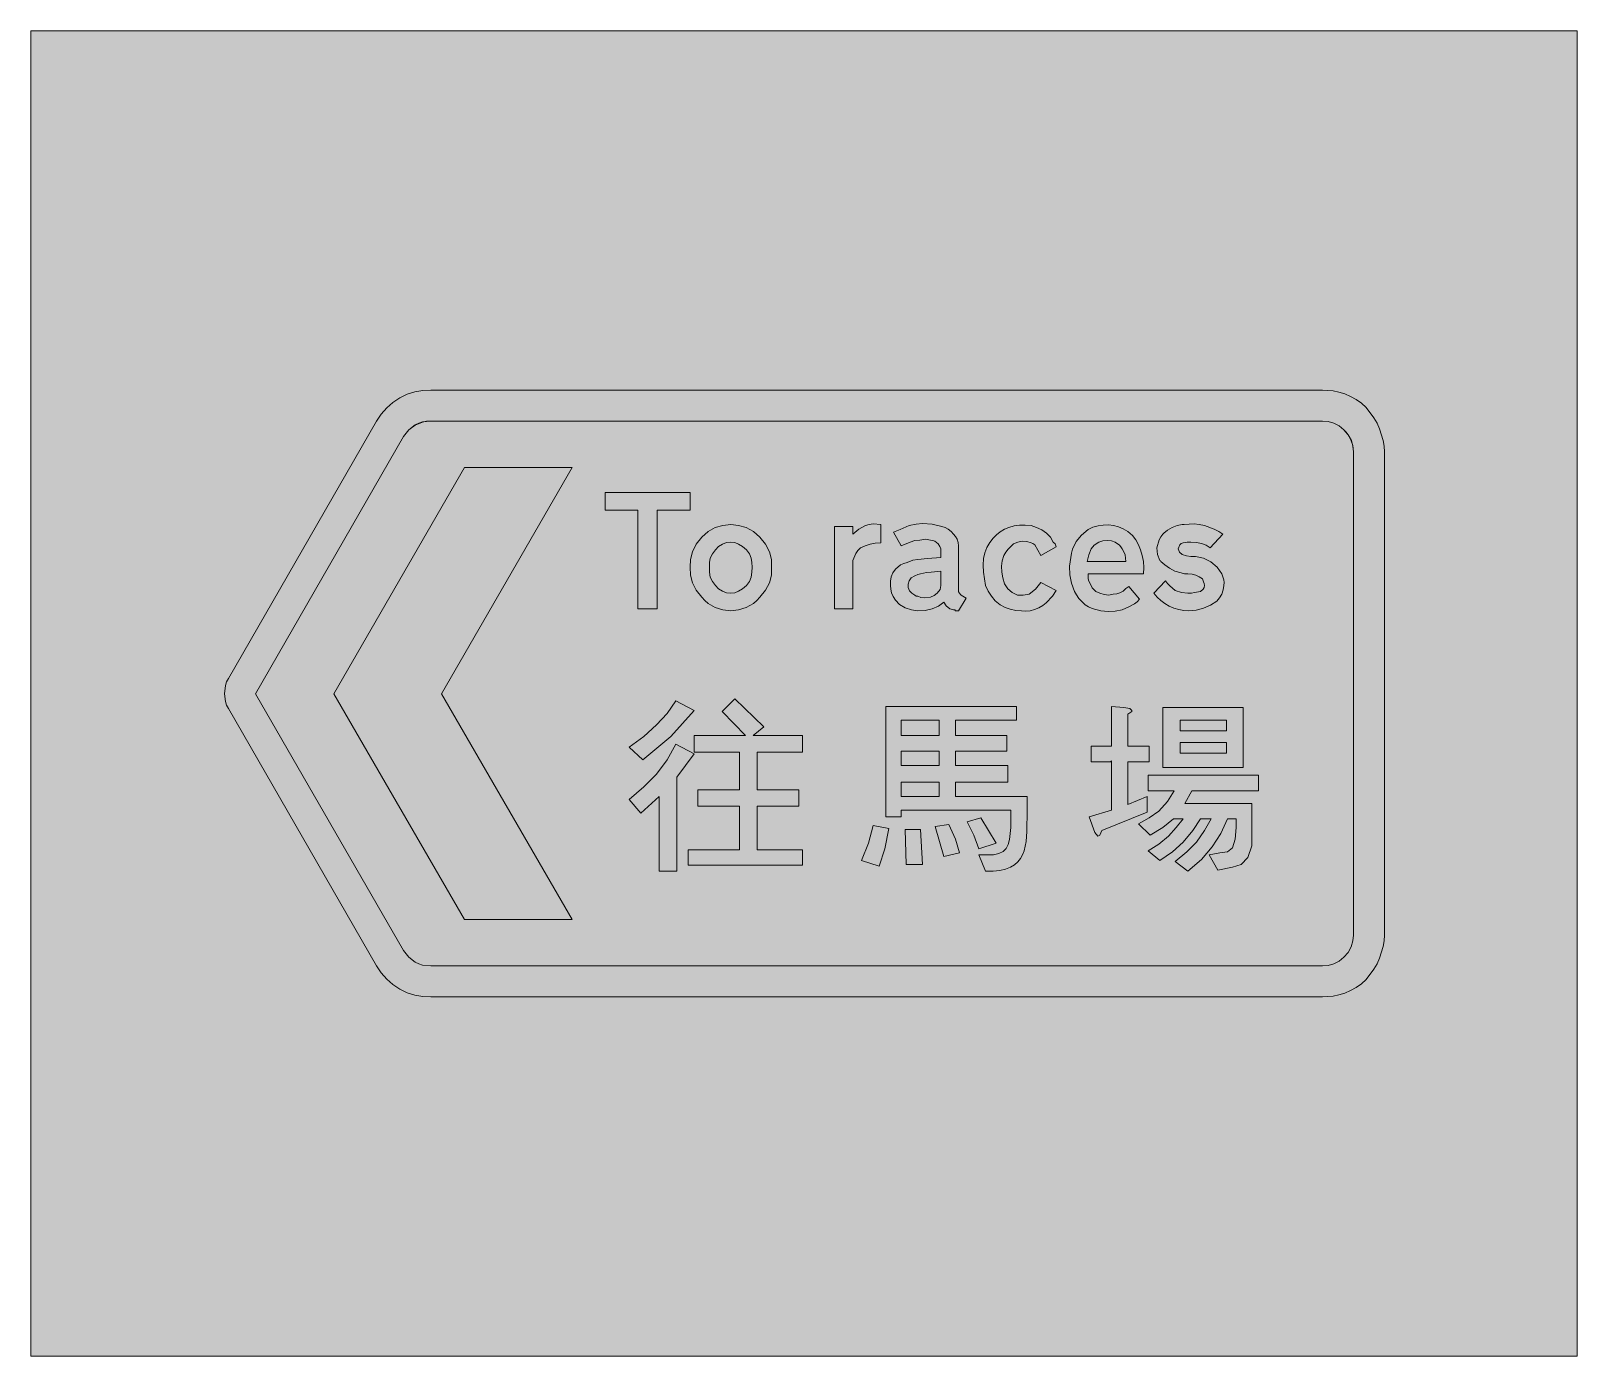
# Model space of a CAD drawing. Header units: metres. Extents: x 141 to 429, y 13 to 259.
import ezdxf

# ---------------------------------------------------------------- set-up
doc = ezdxf.new("R2010")
doc.units = ezdxf.units.M
for name, color, linetype, true_color in [('FILL_BLUE_0000FF', 7, 'Continuous', 0x0000ff), ('FILL_WHITE_FFFFFF', 7, 'Continuous', 0xffffff), ('FILL_YELLOW_FFFF00', 7, 'Continuous', 0xffff00)]:
    doc.layers.add(name, color=color, linetype=linetype, true_color=true_color)

msp = doc.modelspace()

# ---------------------------------------------------------------- hatches: boundary and pattern name
at = {"layer": 'FILL_BLUE_0000FF', "true_color": 0x0000ff}
h = msp.add_hatch(color=7, dxfattribs=at)
h.dxf.hatch_style = 1
h.paths.add_polyline_path([(382.31, 186.56), (383.35, 186.26), (384.33, 185.75), (385.2, 185.04), (385.68, 184.6), (386.05, 184.12), (386.64, 183.06), (386.89, 181.98), (387, 180.9), (387, 91.08), (386.9, 89.98), (386.57, 88.88), (386.01, 87.84), (385.2, 86.94), (384.33, 86.23), (383.35, 85.73), (382.31, 85.42), (381.24, 85.32), (215.46, 85.32), (213.95, 85.48), (213.26, 85.7), (212.58, 86.04), (211.36, 86.99), (210.42, 88.2), (182.88, 135.9), (210.42, 183.78), (211.36, 185), (212.58, 185.94), (213.26, 186.28), (213.95, 186.5), (215.46, 186.66), (381.24, 186.66), (382.31, 186.56)])
at = {"layer": 'FILL_WHITE_FFFFFF', "true_color": 0xffffff}
h = msp.add_hatch(color=7, dxfattribs=at)
h.dxf.hatch_style = 1
h.paths.add_polyline_path([(384.3, 192.04), (385.38, 191.7), (386.45, 191.23), (387.49, 190.64), (388.47, 189.95), (389.34, 189.18), (390.8, 187.27), (391.39, 186.27), (391.86, 185.22), (392.51, 183.06), (392.7, 181.98), (392.76, 180.9), (392.76, 91.08), (392.7, 90), (392.51, 88.92), (391.86, 86.76), (391.39, 85.71), (390.8, 84.71), (389.34, 82.8), (388.47, 82.03), (387.49, 81.34), (386.45, 80.75), (385.38, 80.28), (384.3, 79.94), (383.24, 79.72), (381.24, 79.56), (215.46, 79.56), (213.98, 79.63), (212.51, 79.88), (211.08, 80.32), (209.7, 81), (208.42, 81.88), (207.27, 82.89), (206.26, 84.04), (205.38, 85.32), (177.84, 133.2), (177.5, 133.8), (177.28, 134.48), (177.12, 135.9), (177.28, 137.48), (177.5, 138.18), (177.84, 138.78), (205.38, 186.66), (206.26, 187.94), (207.27, 189.09), (208.42, 190.1), (209.7, 190.98), (211.08, 191.66), (212.51, 192.11), (213.98, 192.35), (215.46, 192.42), (381.24, 192.42), (383.24, 192.26), (384.3, 192.04)])
h.paths.add_polyline_path([(214.67, 186.61), (213.91, 186.46), (212.53, 185.9), (211.36, 184.99), (210.42, 183.78), (182.88, 135.9), (210.42, 88.2), (211.36, 86.99), (212.58, 86.04), (213.26, 85.7), (213.95, 85.48), (215.46, 85.32), (381.24, 85.32), (382.31, 85.42), (383.35, 85.73), (384.33, 86.23), (385.2, 86.94), (386.01, 87.84), (386.57, 88.88), (386.9, 89.98), (387, 91.08), (387, 180.9), (386.87, 182.08), (386.5, 183.17), (385.94, 184.17), (385.2, 185.04), (384.33, 185.75), (383.35, 186.26), (382.31, 186.56), (381.24, 186.66), (215.46, 186.66), (214.67, 186.61)], flags=16)
h = msp.add_hatch(color=7, dxfattribs=at)
h.dxf.hatch_style = 1
h.paths.add_polyline_path([(221.76, 93.96), (197.46, 135.9), (221.76, 178.02), (241.74, 178.02), (217.44, 135.9), (241.74, 93.96), (221.76, 93.96)])
h = msp.add_hatch(color=7, dxfattribs=at)
h.dxf.hatch_style = 1
h.paths.add_polyline_path([(263.7, 170.1), (257.58, 170.1), (257.58, 151.74), (253.98, 151.74), (253.98, 170.1), (247.86, 170.1), (247.86, 173.34), (263.7, 173.34), (263.7, 170.1)])
h = msp.add_hatch(color=7, dxfattribs=at)
h.dxf.hatch_style = 1
h.paths.add_polyline_path([(264.1, 162.34), (264.81, 163.76), (265.86, 165.06), (267.03, 166.11), (268.36, 166.84), (269.78, 167.26), (271.26, 167.4), (272.66, 167.26), (274.09, 166.84), (275.46, 166.11), (276.66, 165.06), (277.71, 163.76), (278.41, 162.34), (278.79, 160.88), (278.82, 159.48), (278.79, 158), (278.41, 156.56), (277.71, 155.18), (276.66, 153.9), (276.09, 153.27), (275.46, 152.75), (274.09, 151.97), (272.66, 151.52), (271.26, 151.38), (269.78, 151.52), (268.36, 151.97), (267.03, 152.75), (266.42, 153.27), (265.86, 153.9), (264.81, 155.18), (264.1, 156.56), (263.73, 158), (263.7, 159.48), (263.73, 160.88), (264.1, 162.34)])
h.paths.add_polyline_path([(269.68, 163.78), (268.98, 163.32), (268.38, 162.72), (267.81, 161.99), (267.43, 161.17), (267.27, 160.32), (267.3, 159.48), (267.27, 158.54), (267.43, 157.64), (267.81, 156.8), (268.38, 156.06), (268.98, 155.46), (269.68, 155), (270.46, 154.72), (271.26, 154.62), (271.96, 154.72), (272.7, 155), (273.44, 155.46), (274.14, 156.06), (274.69, 156.8), (275.02, 157.64), (275.18, 158.54), (275.22, 159.48), (275.18, 160.32), (275.02, 161.17), (274.69, 161.99), (274.14, 162.72), (273.44, 163.32), (272.7, 163.78), (271.96, 164.06), (271.26, 164.16), (270.46, 164.06), (269.68, 163.78)], flags=16)
h = msp.add_hatch(color=7, dxfattribs=at)
h.dxf.hatch_style = 1
h.paths.add_polyline_path([(295.04, 166.55), (296.28, 167.22), (296.98, 167.43), (297.72, 167.51), (299.16, 167.4), (299.16, 163.98), (298.11, 163.92), (297.14, 163.73), (296.22, 163.45), (295.38, 163.08), (294.86, 162.61), (294.48, 162), (293.94, 160.74), (293.94, 151.74), (290.52, 151.74), (290.52, 167.04), (293.94, 167.04), (293.94, 165.6), (295.04, 166.55)])
h = msp.add_hatch(color=7, dxfattribs=at)
h.dxf.hatch_style = 1
h.paths.add_polyline_path([(304.38, 167.22), (305.71, 167.47), (306.9, 167.58), (308.7, 167.45), (310.5, 167.04), (311.07, 166.84), (311.65, 166.52), (312.2, 166.1), (312.66, 165.6), (313.03, 165.16), (313.31, 164.66), (313.5, 164.08), (313.56, 163.44), (313.56, 160.2), (313.56, 155.34), (313.58, 154.91), (313.74, 154.62), (313.92, 154.37), (314.1, 154.26), (315, 153.72), (313.56, 151.38), (313.2, 151.38), (313.02, 151.38), (312.91, 151.54), (312.66, 151.56), (311.94, 151.74), (311.27, 152.3), (310.86, 153), (309.85, 152.24), (308.7, 151.74), (307.35, 151.43), (306, 151.38), (304.83, 151.52), (303.66, 151.92), (302.63, 152.57), (301.86, 153.36), (301.42, 154.04), (301.14, 154.71), (301, 155.39), (300.96, 156.06), (300.92, 156.87), (301.07, 157.66), (301.39, 158.41), (301.86, 159.12), (302.81, 159.89), (303.38, 160.18), (304.02, 160.38), (305.08, 160.79), (306, 160.92), (307.8, 161.1), (310.32, 161.28), (310.32, 162), (310.32, 162.9), (310.12, 163.35), (309.78, 163.8), (309.2, 164.3), (308.82, 164.46), (308.34, 164.52), (307.42, 164.66), (306.36, 164.52), (305.46, 164.41), (304.56, 164.16), (302.94, 163.44), (301.5, 165.96), (302.76, 166.5), (304.38, 167.22)])
h.paths.add_polyline_path([(307.17, 153.79), (308.34, 153.9), (309.04, 154.19), (309.6, 154.62), (310.14, 155.34), (310.32, 156.06), (310.32, 158.76), (308.52, 158.58), (307.6, 158.47), (306.54, 158.22), (306, 158.11), (305.46, 157.86), (304.79, 157.48), (304.38, 156.96), (304.22, 156.33), (304.2, 155.7), (304.49, 155.09), (304.92, 154.62), (305.46, 154.26), (305.73, 154.1), (306, 154.08), (306.57, 153.87), (307.17, 153.79)], flags=16)
h = msp.add_hatch(color=7, dxfattribs=at)
h.dxf.hatch_style = 1
h.paths.add_polyline_path([(325.62, 154.28), (326.7, 154.44), (327.91, 155.39), (328.86, 156.6), (331.74, 155.16), (331.02, 154.08), (329.89, 152.87), (329.25, 152.36), (328.5, 151.92), (327.69, 151.58), (326.88, 151.38), (326.07, 151.31), (325.26, 151.38), (324.21, 151.45), (323.21, 151.65), (322.25, 151.99), (321.3, 152.46), (320.42, 153.2), (319.68, 154.06), (319.07, 155.02), (318.6, 156.06), (318.22, 158.58), (318.17, 159.86), (318.24, 161.1), (318.47, 162.15), (318.87, 163.13), (319.4, 164.04), (320.04, 164.88), (320.64, 165.52), (321.34, 166.07), (322.12, 166.53), (322.92, 166.86), (323.9, 167.17), (324.92, 167.31), (325.98, 167.32), (327.06, 167.22), (328.1, 166.88), (329.06, 166.41), (329.92, 165.8), (330.66, 165.06), (331.2, 164.16), (331.56, 163.8), (331.74, 163.26), (328.86, 161.64), (327.78, 163.62), (327.42, 163.87), (327.06, 163.98), (326.25, 164.26), (325.44, 164.3), (324.63, 164.13), (323.82, 163.8), (322.78, 162.86), (322.35, 162.28), (322.02, 161.64), (321.71, 160.66), (321.59, 159.64), (321.64, 158.58), (321.84, 157.5), (322.14, 156.39), (322.72, 155.48), (323.54, 154.77), (324.54, 154.26), (325.62, 154.28)])
h = msp.add_hatch(color=7, dxfattribs=at)
h.dxf.hatch_style = 1
h.paths.add_polyline_path([(337.74, 152.09), (337.14, 152.46), (335.95, 153.65), (335.49, 154.31), (335.16, 154.98), (334.59, 156.5), (334.26, 158.06), (334.2, 159.66), (334.44, 161.28), (334.56, 162.07), (334.77, 162.83), (335.45, 164.23), (336.44, 165.46), (337.68, 166.5), (338.58, 166.91), (339.52, 167.18), (340.47, 167.32), (341.44, 167.33), (342.39, 167.22), (343.32, 166.98), (344.22, 166.62), (345.06, 166.14), (345.91, 165.4), (346.57, 164.57), (347.06, 163.66), (347.4, 162.72), (347.74, 161.64), (347.94, 160.54), (348.01, 159.4), (347.94, 158.22), (337.68, 158.22), (337.68, 157.32), (337.79, 156.87), (338.04, 156.42), (338.44, 155.63), (339.12, 154.98), (339.85, 154.62), (340.67, 154.37), (341.52, 154.3), (342.36, 154.44), (343, 154.51), (343.6, 154.71), (344.16, 155.05), (344.7, 155.52), (345.24, 155.88), (347.22, 153.54), (346.78, 153.06), (346.3, 152.69), (345.24, 152.1), (343.99, 151.56), (342.7, 151.27), (341.37, 151.21), (340.02, 151.38), (338.44, 151.79), (337.74, 152.09)])
h.paths.add_polyline_path([(344.54, 161.8), (344.32, 162.36), (343.98, 162.9), (343.78, 163.27), (343.48, 163.6), (342.72, 164.16), (341.99, 164.36), (341.19, 164.43), (340.39, 164.36), (339.66, 164.16), (338.8, 163.6), (338.22, 162.9), (337.79, 161.8), (337.5, 160.56), (344.7, 160.56), (344.54, 161.8)], flags=16)
h = msp.add_hatch(color=7, dxfattribs=at)
h.dxf.hatch_style = 1
h.paths.add_polyline_path([(355.95, 161.57), (356.76, 161.46), (357.3, 161.46), (357.66, 161.46), (359.13, 161.13), (360.49, 160.45), (361.66, 159.46), (362.13, 158.87), (362.52, 158.22), (362.9, 157.14), (362.95, 156.6), (362.88, 156.06), (362.78, 155.26), (362.52, 154.49), (362.12, 153.78), (361.62, 153.18), (360.45, 152.44), (359.14, 151.88), (357.77, 151.51), (356.4, 151.38), (355.46, 151.44), (354.53, 151.61), (353.62, 151.88), (352.75, 152.26), (351.94, 152.72), (351.19, 153.28), (350.51, 153.91), (349.92, 154.62), (352.08, 156.96), (352.41, 156.45), (352.84, 155.99), (353.88, 155.16), (355.05, 154.76), (356.22, 154.62), (356.92, 154.64), (357.48, 154.8), (358.56, 154.98), (359.05, 155.39), (359.22, 155.69), (359.28, 156.06), (359.26, 156.42), (359.1, 156.78), (358.92, 157.32), (358.35, 157.69), (357.7, 157.97), (357, 158.16), (356.22, 158.22), (355.59, 158.24), (354.96, 158.4), (353.81, 158.76), (352.8, 159.28), (351.92, 159.89), (351.18, 160.56), (351.16, 160.65), (351, 160.74), (350.59, 161.84), (350.46, 163.08), (350.86, 164.54), (351.17, 165.13), (351.54, 165.6), (351.72, 165.78), (352.46, 166.39), (353.29, 166.86), (354.2, 167.2), (355.14, 167.4), (355.5, 167.4), (357.39, 167.51), (358.33, 167.43), (359.28, 167.22), (361.12, 166.55), (361.96, 166.11), (362.7, 165.6), (360.36, 163.08), (359.62, 163.55), (358.76, 163.89), (357.8, 164.09), (356.76, 164.16), (356.11, 164.14), (355.32, 163.98), (354.98, 163.89), (354.73, 163.64), (354.42, 162.9), (354.64, 162.29), (355.14, 161.82), (355.95, 161.57)])
h = msp.add_hatch(color=7, dxfattribs=at)
h.dxf.hatch_style = 1
h.paths.add_polyline_path([(260.1, 127.98), (254.88, 123.66), (252.36, 126), (255.06, 127.98), (257.4, 130.14), (259.38, 132.3), (261, 134.64), (264.42, 132.84), (260.1, 127.98)])
h = msp.add_hatch(color=7, dxfattribs=at)
h.dxf.hatch_style = 1
h.paths.add_polyline_path([(277.38, 129.78), (275.4, 128.16), (284.58, 128.16), (284.58, 125.1), (276.12, 125.1), (276.12, 118.08), (283.86, 118.08), (283.86, 115.02), (276.12, 115.02), (276.12, 106.92), (284.58, 106.92), (284.58, 104.04), (263.34, 104.04), (263.34, 106.92), (272.88, 106.92), (272.88, 115.02), (265.14, 115.02), (265.14, 118.08), (272.88, 118.08), (272.88, 125.1), (264.42, 125.1), (264.42, 128.16), (273.96, 128.16), (269.64, 132.66), (271.98, 135), (277.38, 129.78)])
h = msp.add_hatch(color=7, dxfattribs=at)
h.dxf.hatch_style = 1
h.paths.add_polyline_path([(325.77, 106.75), (325.48, 105.99), (325.09, 105.29), (324.59, 104.67), (323.97, 104.13), (323.22, 103.68), (322.32, 103.33), (321.27, 103.09), (320.04, 102.96), (318.6, 102.96), (317.34, 106.02), (318.78, 106.02), (320.06, 106.02), (321.07, 106.22), (321.85, 106.61), (322.41, 107.19), (322.81, 107.93), (323.06, 108.83), (323.28, 111.06), (323.28, 114.3), (302.94, 114.3), (302.94, 113.04), (300.06, 113.04), (300.06, 133.56), (324.36, 133.56), (324.36, 131.04), (313.02, 131.04), (313.02, 128.16), (322.56, 128.16), (322.56, 125.28), (313.02, 125.28), (313.02, 122.58), (322.74, 122.58), (322.74, 119.52), (313.02, 119.52), (313.02, 116.82), (326.34, 116.82), (326.34, 114.3), (326.29, 110.31), (326.14, 108.45), (325.77, 106.75)])
h.paths.add_polyline_path([(302.94, 122.58), (309.96, 122.58), (309.96, 125.28), (302.94, 125.28), (302.94, 122.58)], flags=16)
h.paths.add_polyline_path([(309.96, 116.82), (309.96, 119.52), (302.94, 119.52), (302.94, 116.82), (309.96, 116.82)], flags=16)
h.paths.add_polyline_path([(302.94, 128.16), (309.96, 128.16), (309.96, 131.04), (302.94, 131.04), (302.94, 128.16)], flags=16)
h = msp.add_hatch(color=7, dxfattribs=at)
h.dxf.hatch_style = 1
h.paths.add_polyline_path([(342, 126.18), (342, 133.56), (344.34, 133.38), (345.42, 133.2), (345.78, 132.84), (345.78, 132.66), (345.06, 132.12), (345.06, 126.18), (349.02, 126.18), (349.02, 123.3), (345.06, 123.3), (345.06, 115.38), (348.66, 116.82), (348.66, 113.94), (340.2, 110.52), (339.84, 109.62), (339.48, 109.44), (338.94, 110.16), (337.86, 113.04), (342, 114.3), (342, 123.48), (341.82, 123.3), (338.22, 123.3), (338.22, 126.18), (342, 126.18)])
h = msp.add_hatch(color=7, dxfattribs=at)
h.dxf.hatch_style = 1
h.paths.add_polyline_path([(351.54, 122.22), (351.54, 133.38), (366.48, 133.38), (366.48, 122.22), (351.54, 122.22)])
h.paths.add_polyline_path([(354.78, 131.04), (354.78, 129.06), (363.42, 129.06), (363.42, 131.04), (354.78, 131.04)], flags=16)
h.paths.add_polyline_path([(363.42, 126.9), (354.78, 126.9), (354.78, 124.92), (363.42, 124.92), (363.42, 126.9)], flags=16)
h = msp.add_hatch(color=7, dxfattribs=at)
h.dxf.hatch_style = 1
h.paths.add_polyline_path([(261.18, 120.42), (261.18, 102.96), (257.94, 102.96), (257.94, 116.82), (254.52, 113.76), (252.36, 116.28), (255.06, 118.62), (257.4, 120.96), (259.38, 123.66), (261, 126.54), (264.42, 124.74), (261.18, 120.42)])
h = msp.add_hatch(color=7, dxfattribs=at)
h.dxf.hatch_style = 1
h.paths.add_polyline_path([(369.36, 120.78), (369.36, 117.9), (356.94, 117.9), (355.68, 115.56), (368.1, 115.56), (368.1, 107.64), (367.38, 105.48), (366.12, 104.22), (364.5, 103.68), (361.8, 103.14), (360.18, 106.02), (362.16, 106.38), (363.6, 106.56), (364.5, 107.28), (365.04, 108.9), (365.22, 111.06), (365.22, 112.68), (363.6, 112.68), (362.34, 109.98), (360.72, 107.46), (358.74, 105.12), (356.22, 102.96), (353.88, 104.76), (356.04, 106.56), (357.84, 108.36), (359.28, 110.52), (360.54, 112.68), (358.56, 112.68), (357.12, 110.52), (355.32, 108.36), (353.34, 106.56), (351, 104.94), (348.84, 106.74), (350.82, 108), (352.62, 109.44), (354.06, 111.06), (355.32, 112.68), (353.52, 112.68), (351.54, 111.06), (349.2, 109.62), (347.04, 111.78), (349.02, 112.86), (350.82, 114.12), (352.44, 115.92), (353.7, 117.9), (348.84, 117.9), (348.84, 120.78), (369.36, 120.78)])
h = msp.add_hatch(color=7, dxfattribs=at)
h.dxf.hatch_style = 1
h.paths.add_polyline_path([(320.58, 108.18), (317.34, 107.1), (316.44, 109.62), (315.18, 112.14), (317.7, 112.86), (320.58, 108.18)])
h = msp.add_hatch(color=7, dxfattribs=at)
h.dxf.hatch_style = 1
h.paths.add_polyline_path([(299.88, 107.1), (298.8, 103.86), (295.56, 104.94), (296.82, 108.18), (297.72, 111.42), (300.6, 110.88), (299.88, 107.1)])
h = msp.add_hatch(color=7, dxfattribs=at)
h.dxf.hatch_style = 1
h.paths.add_polyline_path([(306.9, 104.22), (303.84, 104.22), (303.66, 110.7), (306.54, 110.7), (306.9, 104.22)])
h = msp.add_hatch(color=7, dxfattribs=at)
h.dxf.hatch_style = 1
h.paths.add_polyline_path([(313.02, 108.9), (313.74, 106.38), (310.86, 105.66), (309.24, 111.24), (311.76, 111.6), (313.02, 108.9)])
at = {"layer": 'FILL_YELLOW_FFFF00', "true_color": 0xffff00}
h = msp.add_hatch(color=7, dxfattribs=at)
h.dxf.hatch_style = 1
h.paths.add_polyline_path([(428.58, 259.2), (428.58, 12.78), (141.12, 12.78), (141.12, 259.2), (428.58, 259.2)])

# ---------------------------------------------------------------- linework, layer by layer
at = {"layer": 'FILL_BLUE_0000FF', "lineweight": 0, "true_color": 0x0000ff}
msp.add_lwpolyline([(382.31, 186.56), (383.35, 186.26), (384.33, 185.75), (385.2, 185.04), (385.68, 184.6), (386.05, 184.12), (386.64, 183.06), (386.89, 181.98), (387, 180.9), (387, 91.08), (386.9, 89.98), (386.57, 88.88), (386.01, 87.84), (385.2, 86.94), (384.33, 86.23), (383.35, 85.73), (382.31, 85.42), (381.24, 85.32), (215.46, 85.32), (213.95, 85.48), (213.26, 85.7), (212.58, 86.04), (211.36, 86.99), (210.42, 88.2), (182.88, 135.9), (210.42, 183.78), (211.36, 185), (212.58, 185.94), (213.26, 186.28), (213.95, 186.5), (215.46, 186.66), (381.24, 186.66)], close=True, dxfattribs=at)
at = {"layer": 'FILL_WHITE_FFFFFF', "lineweight": 0, "true_color": 0xffffff}
for points in [[(384.3, 192.04), (385.38, 191.7), (386.45, 191.23), (387.49, 190.64), (388.47, 189.95), (389.34, 189.18), (390.8, 187.27), (391.39, 186.27), (391.86, 185.22), (392.51, 183.06), (392.7, 181.98), (392.76, 180.9), (392.76, 91.08), (392.7, 90), (392.51, 88.92), (391.86, 86.76), (391.39, 85.71), (390.8, 84.71), (389.34, 82.8), (388.47, 82.03), (387.49, 81.34), (386.45, 80.75), (385.38, 80.28), (384.3, 79.94), (383.24, 79.72), (381.24, 79.56), (215.46, 79.56), (213.98, 79.63), (212.51, 79.88), (211.08, 80.32), (209.7, 81), (208.42, 81.88), (207.27, 82.89), (206.26, 84.04), (205.38, 85.32), (177.84, 133.2), (177.5, 133.8), (177.28, 134.48), (177.12, 135.9), (177.28, 137.48), (177.5, 138.18), (177.84, 138.78), (205.38, 186.66), (206.26, 187.94), (207.27, 189.09), (208.42, 190.1), (209.7, 190.98), (211.08, 191.66), (212.51, 192.11), (213.98, 192.35), (215.46, 192.42), (381.24, 192.42), (383.24, 192.26)], [(214.67, 186.61), (213.91, 186.46), (212.53, 185.9), (211.36, 184.99), (210.42, 183.78), (182.88, 135.9), (210.42, 88.2), (211.36, 86.99), (212.58, 86.04), (213.26, 85.7), (213.95, 85.48), (215.46, 85.32), (381.24, 85.32), (382.31, 85.42), (383.35, 85.73), (384.33, 86.23), (385.2, 86.94), (386.01, 87.84), (386.57, 88.88), (386.9, 89.98), (387, 91.08), (387, 180.9), (386.87, 182.08), (386.5, 183.17), (385.94, 184.17), (385.2, 185.04), (384.33, 185.75), (383.35, 186.26), (382.31, 186.56), (381.24, 186.66), (215.46, 186.66)], [(221.76, 93.96), (197.46, 135.9), (221.76, 178.02), (241.74, 178.02), (217.44, 135.9), (241.74, 93.96)], [(263.7, 170.1), (257.58, 170.1), (257.58, 151.74), (253.98, 151.74), (253.98, 170.1), (247.86, 170.1), (247.86, 173.34), (263.7, 173.34)], [(264.1, 162.34), (264.81, 163.76), (265.86, 165.06), (267.03, 166.11), (268.36, 166.84), (269.78, 167.26), (271.26, 167.4), (272.66, 167.26), (274.09, 166.84), (275.46, 166.11), (276.66, 165.06), (277.71, 163.76), (278.41, 162.34), (278.79, 160.88), (278.82, 159.48), (278.79, 158), (278.41, 156.56), (277.71, 155.18), (276.66, 153.9), (276.09, 153.27), (275.46, 152.75), (274.09, 151.97), (272.66, 151.52), (271.26, 151.38), (269.78, 151.52), (268.36, 151.97), (267.03, 152.75), (266.42, 153.27), (265.86, 153.9), (264.81, 155.18), (264.1, 156.56), (263.73, 158), (263.7, 159.48), (263.73, 160.88)], [(295.04, 166.55), (296.28, 167.22), (296.98, 167.43), (297.72, 167.51), (299.16, 167.4), (299.16, 163.98), (298.11, 163.92), (297.14, 163.73), (296.22, 163.45), (295.38, 163.08), (294.86, 162.61), (294.48, 162), (293.94, 160.74), (293.94, 151.74), (290.52, 151.74), (290.52, 167.04), (293.94, 167.04), (293.94, 165.6)], [(304.38, 167.22), (305.71, 167.47), (306.9, 167.58), (308.7, 167.45), (310.5, 167.04), (311.07, 166.84), (311.65, 166.52), (312.2, 166.1), (312.66, 165.6), (313.03, 165.16), (313.31, 164.66), (313.5, 164.08), (313.56, 163.44), (313.56, 160.2), (313.56, 155.34), (313.58, 154.91), (313.74, 154.62), (313.92, 154.37), (314.1, 154.26), (315, 153.72), (313.56, 151.38), (313.2, 151.38), (313.02, 151.38), (312.91, 151.54), (312.66, 151.56), (311.94, 151.74), (311.27, 152.3), (310.86, 153), (309.85, 152.24), (308.7, 151.74), (307.35, 151.43), (306, 151.38), (304.83, 151.52), (303.66, 151.92), (302.63, 152.57), (301.86, 153.36), (301.42, 154.04), (301.14, 154.71), (301, 155.39), (300.96, 156.06), (300.92, 156.87), (301.07, 157.66), (301.39, 158.41), (301.86, 159.12), (302.81, 159.89), (303.38, 160.18), (304.02, 160.38), (305.08, 160.79), (306, 160.92), (307.8, 161.1), (310.32, 161.28), (310.32, 162), (310.32, 162.9), (310.12, 163.35), (309.78, 163.8), (309.2, 164.3), (308.82, 164.46), (308.34, 164.52), (307.42, 164.66), (306.36, 164.52), (305.46, 164.41), (304.56, 164.16), (302.94, 163.44), (301.5, 165.96), (302.76, 166.5)], [(325.62, 154.28), (326.7, 154.44), (327.91, 155.39), (328.86, 156.6), (331.74, 155.16), (331.02, 154.08), (329.89, 152.87), (329.25, 152.36), (328.5, 151.92), (327.69, 151.58), (326.88, 151.38), (326.07, 151.31), (325.26, 151.38), (324.21, 151.45), (323.21, 151.65), (322.25, 151.99), (321.3, 152.46), (320.42, 153.2), (319.68, 154.06), (319.07, 155.02), (318.6, 156.06), (318.22, 158.58), (318.17, 159.86), (318.24, 161.1), (318.47, 162.15), (318.87, 163.13), (319.4, 164.04), (320.04, 164.88), (320.64, 165.52), (321.34, 166.07), (322.12, 166.53), (322.92, 166.86), (323.9, 167.17), (324.92, 167.31), (325.98, 167.32), (327.06, 167.22), (328.1, 166.88), (329.06, 166.41), (329.92, 165.8), (330.66, 165.06), (331.2, 164.16), (331.56, 163.8), (331.74, 163.26), (328.86, 161.64), (327.78, 163.62), (327.42, 163.87), (327.06, 163.98), (326.25, 164.26), (325.44, 164.3), (324.63, 164.13), (323.82, 163.8), (322.78, 162.86), (322.35, 162.28), (322.02, 161.64), (321.71, 160.66), (321.59, 159.64), (321.64, 158.58), (321.84, 157.5), (322.14, 156.39), (322.72, 155.48), (323.54, 154.77), (324.54, 154.26)], [(337.74, 152.09), (337.14, 152.46), (335.95, 153.65), (335.49, 154.31), (335.16, 154.98), (334.59, 156.5), (334.26, 158.06), (334.2, 159.66), (334.44, 161.28), (334.56, 162.07), (334.77, 162.83), (335.45, 164.23), (336.44, 165.46), (337.68, 166.5), (338.58, 166.91), (339.52, 167.18), (340.47, 167.32), (341.44, 167.33), (342.39, 167.22), (343.32, 166.98), (344.22, 166.62), (345.06, 166.14), (345.91, 165.4), (346.57, 164.57), (347.06, 163.66), (347.4, 162.72), (347.74, 161.64), (347.94, 160.54), (348.01, 159.4), (347.94, 158.22), (337.68, 158.22), (337.68, 157.32), (337.79, 156.87), (338.04, 156.42), (338.44, 155.63), (339.12, 154.98), (339.85, 154.62), (340.67, 154.37), (341.52, 154.3), (342.36, 154.44), (343, 154.51), (343.6, 154.71), (344.16, 155.05), (344.7, 155.52), (345.24, 155.88), (347.22, 153.54), (346.78, 153.06), (346.3, 152.69), (345.24, 152.1), (343.99, 151.56), (342.7, 151.27), (341.37, 151.21), (340.02, 151.38), (338.44, 151.79)], [(355.95, 161.57), (356.76, 161.46), (357.3, 161.46), (357.66, 161.46), (359.13, 161.13), (360.49, 160.45), (361.66, 159.46), (362.13, 158.87), (362.52, 158.22), (362.9, 157.14), (362.95, 156.6), (362.88, 156.06), (362.78, 155.26), (362.52, 154.49), (362.12, 153.78), (361.62, 153.18), (360.45, 152.44), (359.14, 151.88), (357.77, 151.51), (356.4, 151.38), (355.46, 151.44), (354.53, 151.61), (353.62, 151.88), (352.75, 152.26), (351.94, 152.72), (351.19, 153.28), (350.51, 153.91), (349.92, 154.62), (352.08, 156.96), (352.41, 156.45), (352.84, 155.99), (353.88, 155.16), (355.05, 154.76), (356.22, 154.62), (356.92, 154.64), (357.48, 154.8), (358.56, 154.98), (359.05, 155.39), (359.22, 155.69), (359.28, 156.06), (359.26, 156.42), (359.1, 156.78), (358.92, 157.32), (358.35, 157.69), (357.7, 157.97), (357, 158.16), (356.22, 158.22), (355.59, 158.24), (354.96, 158.4), (353.81, 158.76), (352.8, 159.28), (351.92, 159.89), (351.18, 160.56), (351.16, 160.65), (351, 160.74), (350.59, 161.84), (350.46, 163.08), (350.86, 164.54), (351.17, 165.13), (351.54, 165.6), (351.72, 165.78), (352.46, 166.39), (353.29, 166.86), (354.2, 167.2), (355.14, 167.4), (355.5, 167.4), (357.39, 167.51), (358.33, 167.43), (359.28, 167.22), (361.12, 166.55), (361.96, 166.11), (362.7, 165.6), (360.36, 163.08), (359.62, 163.55), (358.76, 163.89), (357.8, 164.09), (356.76, 164.16), (356.11, 164.14), (355.32, 163.98), (354.98, 163.89), (354.73, 163.64), (354.42, 162.9), (354.64, 162.29), (355.14, 161.82)], [(269.68, 163.78), (268.98, 163.32), (268.38, 162.72), (267.81, 161.99), (267.43, 161.17), (267.27, 160.32), (267.3, 159.48), (267.27, 158.54), (267.43, 157.64), (267.81, 156.8), (268.38, 156.06), (268.98, 155.46), (269.68, 155), (270.46, 154.72), (271.26, 154.62), (271.96, 154.72), (272.7, 155), (273.44, 155.46), (274.14, 156.06), (274.69, 156.8), (275.02, 157.64), (275.18, 158.54), (275.22, 159.48), (275.18, 160.32), (275.02, 161.17), (274.69, 161.99), (274.14, 162.72), (273.44, 163.32), (272.7, 163.78), (271.96, 164.06), (271.26, 164.16), (270.46, 164.06)], [(344.54, 161.8), (344.32, 162.36), (343.98, 162.9), (343.78, 163.27), (343.48, 163.6), (342.72, 164.16), (341.99, 164.36), (341.19, 164.43), (340.39, 164.36), (339.66, 164.16), (338.8, 163.6), (338.22, 162.9), (337.79, 161.8), (337.5, 160.56), (344.7, 160.56)], [(307.17, 153.79), (308.34, 153.9), (309.04, 154.19), (309.6, 154.62), (310.14, 155.34), (310.32, 156.06), (310.32, 158.76), (308.52, 158.58), (307.6, 158.47), (306.54, 158.22), (306, 158.11), (305.46, 157.86), (304.79, 157.48), (304.38, 156.96), (304.22, 156.33), (304.2, 155.7), (304.49, 155.09), (304.92, 154.62), (305.46, 154.26), (305.73, 154.1), (306, 154.08), (306.57, 153.87)], [(260.1, 127.98), (254.88, 123.66), (252.36, 126), (255.06, 127.98), (257.4, 130.14), (259.38, 132.3), (261, 134.64), (264.42, 132.84)], [(277.38, 129.78), (275.4, 128.16), (284.58, 128.16), (284.58, 125.1), (276.12, 125.1), (276.12, 118.08), (283.86, 118.08), (283.86, 115.02), (276.12, 115.02), (276.12, 106.92), (284.58, 106.92), (284.58, 104.04), (263.34, 104.04), (263.34, 106.92), (272.88, 106.92), (272.88, 115.02), (265.14, 115.02), (265.14, 118.08), (272.88, 118.08), (272.88, 125.1), (264.42, 125.1), (264.42, 128.16), (273.96, 128.16), (269.64, 132.66), (271.98, 135)], [(325.77, 106.75), (325.48, 105.99), (325.09, 105.29), (324.59, 104.67), (323.97, 104.13), (323.22, 103.68), (322.32, 103.33), (321.27, 103.09), (320.04, 102.96), (318.6, 102.96), (317.34, 106.02), (318.78, 106.02), (320.06, 106.02), (321.07, 106.22), (321.85, 106.61), (322.41, 107.19), (322.81, 107.93), (323.06, 108.83), (323.28, 111.06), (323.28, 114.3), (302.94, 114.3), (302.94, 113.04), (300.06, 113.04), (300.06, 133.56), (324.36, 133.56), (324.36, 131.04), (313.02, 131.04), (313.02, 128.16), (322.56, 128.16), (322.56, 125.28), (313.02, 125.28), (313.02, 122.58), (322.74, 122.58), (322.74, 119.52), (313.02, 119.52), (313.02, 116.82), (326.34, 116.82), (326.34, 114.3), (326.29, 110.31), (326.14, 108.45)], [(342, 126.18), (342, 133.56), (344.34, 133.38), (345.42, 133.2), (345.78, 132.84), (345.78, 132.66), (345.06, 132.12), (345.06, 126.18), (349.02, 126.18), (349.02, 123.3), (345.06, 123.3), (345.06, 115.38), (348.66, 116.82), (348.66, 113.94), (340.2, 110.52), (339.84, 109.62), (339.48, 109.44), (338.94, 110.16), (337.86, 113.04), (342, 114.3), (342, 123.48), (341.82, 123.3), (338.22, 123.3), (338.22, 126.18)], [(351.54, 122.22), (351.54, 133.38), (366.48, 133.38), (366.48, 122.22)], [(302.94, 128.16), (309.96, 128.16), (309.96, 131.04), (302.94, 131.04)], [(354.78, 131.04), (354.78, 129.06), (363.42, 129.06), (363.42, 131.04)], [(261.18, 120.42), (261.18, 102.96), (257.94, 102.96), (257.94, 116.82), (254.52, 113.76), (252.36, 116.28), (255.06, 118.62), (257.4, 120.96), (259.38, 123.66), (261, 126.54), (264.42, 124.74)], [(363.42, 126.9), (354.78, 126.9), (354.78, 124.92), (363.42, 124.92)], [(302.94, 122.58), (309.96, 122.58), (309.96, 125.28), (302.94, 125.28)], [(369.36, 120.78), (369.36, 117.9), (356.94, 117.9), (355.68, 115.56), (368.1, 115.56), (368.1, 107.64), (367.38, 105.48), (366.12, 104.22), (364.5, 103.68), (361.8, 103.14), (360.18, 106.02), (362.16, 106.38), (363.6, 106.56), (364.5, 107.28), (365.04, 108.9), (365.22, 111.06), (365.22, 112.68), (363.6, 112.68), (362.34, 109.98), (360.72, 107.46), (358.74, 105.12), (356.22, 102.96), (353.88, 104.76), (356.04, 106.56), (357.84, 108.36), (359.28, 110.52), (360.54, 112.68), (358.56, 112.68), (357.12, 110.52), (355.32, 108.36), (353.34, 106.56), (351, 104.94), (348.84, 106.74), (350.82, 108), (352.62, 109.44), (354.06, 111.06), (355.32, 112.68), (353.52, 112.68), (351.54, 111.06), (349.2, 109.62), (347.04, 111.78), (349.02, 112.86), (350.82, 114.12), (352.44, 115.92), (353.7, 117.9), (348.84, 117.9), (348.84, 120.78)], [(309.96, 116.82), (309.96, 119.52), (302.94, 119.52), (302.94, 116.82)], [(320.58, 108.18), (317.34, 107.1), (316.44, 109.62), (315.18, 112.14), (317.7, 112.86)], [(299.88, 107.1), (298.8, 103.86), (295.56, 104.94), (296.82, 108.18), (297.72, 111.42), (300.6, 110.88)], [(306.9, 104.22), (303.84, 104.22), (303.66, 110.7), (306.54, 110.7)], [(313.02, 108.9), (313.74, 106.38), (310.86, 105.66), (309.24, 111.24), (311.76, 111.6)]]:
    msp.add_lwpolyline(points, close=True, dxfattribs=at)
at = {"layer": 'FILL_YELLOW_FFFF00', "lineweight": 0, "true_color": 0xffff00}
msp.add_lwpolyline([(428.58, 259.2), (428.58, 12.78), (141.12, 12.78), (141.12, 259.2)], close=True, dxfattribs=at)

doc.saveas('drawing.dxf')
